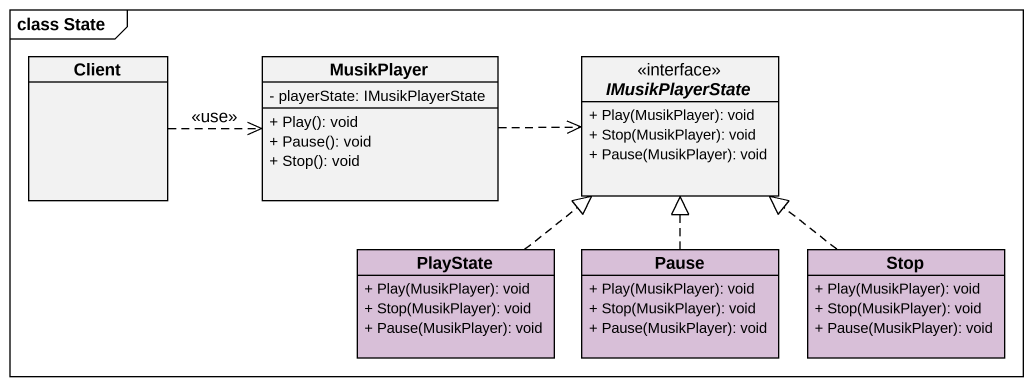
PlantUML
@startuml
mainframe class State
hide circle
hide empty members
skinparam classAttributeIconSize 0
class Client
class MusikPlayer {
  - playerState: IMusikPlayerState
  + Play(): void
  + Pause(): void
  + Stop(): void
}
interface IMusikPlayerState {
  + Play(MusikPlayer): void
  + Stop(MusikPlayer): void
  + Pause(MusikPlayer): void
}
class PlayState #D8BFD8 {
  + Play(MusikPlayer): void
  + Stop(MusikPlayer): void
  + Pause(MusikPlayer): void
}
class Pause #D8BFD8 {
  + Play(MusikPlayer): void
  + Stop(MusikPlayer): void
  + Pause(MusikPlayer): void
}
class "Stop" as Stop_ #D8BFD8 {
  + Play(MusikPlayer): void
  + Stop(MusikPlayer): void
  + Pause(MusikPlayer): void
}
Client .right.> MusikPlayer : <<use>>
MusikPlayer .right.> IMusikPlayerState
PlayState .up.|> IMusikPlayerState
Pause .up.|> IMusikPlayerState
Stop_ .up.|> IMusikPlayerState
@enduml
